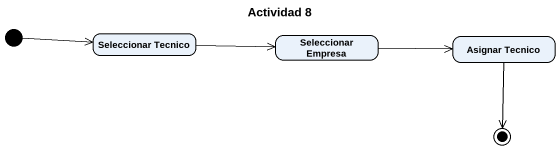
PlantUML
@startuml
title Actividad 8
hide empty description
state "Seleccionar Tecnico" as Seleccionar_Tecnico
state "Seleccionar Empresa" as Seleccionar_Empresa
state "Asignar Tecnico" as Asignar_Tecnico
[*] -right-> Seleccionar_Tecnico
Seleccionar_Tecnico -right-> Seleccionar_Empresa
Seleccionar_Empresa -right-> Asignar_Tecnico
Asignar_Tecnico --> [*]
@enduml
